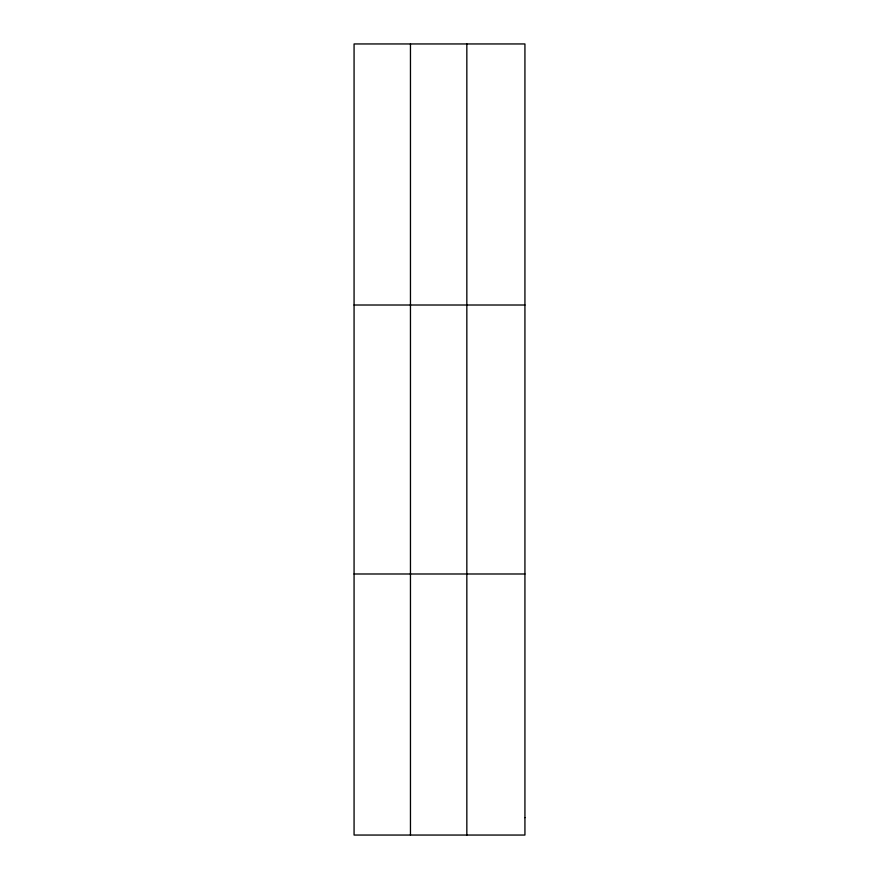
<?xml version="1.0" encoding="UTF-8"?>
<svg xmlns="http://www.w3.org/2000/svg" width="879" height="879" viewBox="0 0 879 879"><rect width="100%" height="100%" fill="white"/><g stroke="black" fill="none" stroke-linecap="round" stroke-linejoin="round"><path stroke-width="1.32" d="M410.46 43.95L410.46 835.05M466.837 43.95L466.837 835.05M354.072 305.013L524.928 305.013M354.072 573.987L524.928 573.987M524.928 817.646L524.928 835.05L354.072 835.05L354.072 43.95L524.928 43.95L524.928 817.646"/></g></svg>
